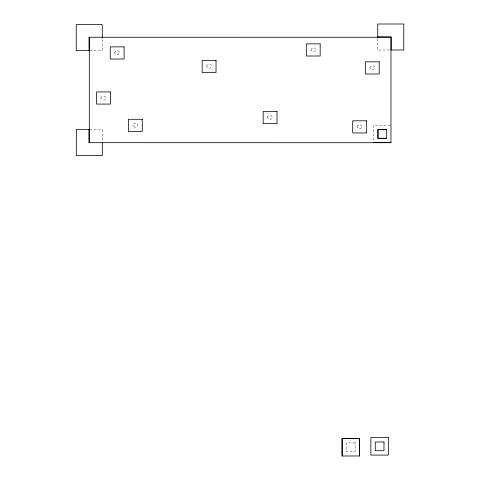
<?xml version="1.0" encoding="UTF-8"?>
<svg xmlns="http://www.w3.org/2000/svg" width="480" height="480" viewBox="0 0 480 480"><rect width="100%" height="100%" fill="white"/><g stroke="black" fill="none" stroke-linecap="round" stroke-linejoin="round"><path stroke-width="0.36" stroke-dasharray="2.4 1.8" d="M389.664 50.004L377.766 50.004L377.766 38.118M89.796 50.64L102.234 50.64L102.234 38.742M390.312 125.148L373.578 125.148L373.578 142.614M89.676 129.528L102.318 129.528L102.318 141.96M134.466 127.014L132.876 125.598A1.68 1.68 0 0 1 132.87 124.572L134.436 123.156A3.09 3.09 0 0 1 136.194 123.15L137.79 124.56A1.68 1.68 0 0 1 137.79 125.592L136.224 127.002A3.09 3.09 0 0 1 134.466 127.014M114.774 52.032L114.702 52.224A1.68 1.68 0 0 0 114.708 53.25L116.304 54.666A3.09 3.09 0 0 0 118.056 54.654L119.622 53.244A1.68 1.68 0 0 0 119.622 52.212L118.026 50.802A3.09 3.09 0 0 0 116.274 50.808L114.774 52.032M100.998 97.398L100.926 97.59A1.68 1.68 0 0 0 100.932 98.616L102.528 100.032A3.09 3.09 0 0 0 104.28 100.02L105.852 98.61A1.68 1.68 0 0 0 105.846 97.578L104.25 96.168A3.09 3.09 0 0 0 102.498 96.174L100.998 97.398M206.898 65.58L206.826 65.766A1.68 1.68 0 0 0 206.826 66.798L208.422 68.208A3.09 3.09 0 0 0 210.18 68.202L211.746 66.786A1.68 1.68 0 0 0 211.746 65.754L210.15 64.344A3.09 3.09 0 0 0 208.392 64.356L206.898 65.58M267.6 116.646L267.528 116.832A1.68 1.68 0 0 0 267.534 117.864L269.13 119.274A3.09 3.09 0 0 0 270.882 119.262L272.454 117.852A1.68 1.68 0 0 0 272.448 116.82L270.852 115.41A3.09 3.09 0 0 0 269.1 115.416L267.6 116.646M311.16 49.224L311.088 49.41A1.68 1.68 0 0 0 311.088 50.442L312.684 51.852A3.09 3.09 0 0 0 314.442 51.846L316.008 50.43A1.68 1.68 0 0 0 316.002 49.398L314.412 47.988A3.09 3.09 0 0 0 312.654 48L311.16 49.224M370.044 67.08L369.972 67.266A1.68 1.68 0 0 0 369.978 68.298L371.574 69.708A3.09 3.09 0 0 0 373.326 69.702L374.898 68.286A1.68 1.68 0 0 0 374.892 67.26L373.296 65.844A3.09 3.09 0 0 0 371.544 65.856L370.044 67.08M357.24 125.982L357.168 126.174A1.68 1.68 0 0 0 357.174 127.2L358.764 128.616A3.09 3.09 0 0 0 360.522 128.604L362.088 127.194A1.68 1.68 0 0 0 362.088 126.162L360.492 124.752A3.09 3.09 0 0 0 358.734 124.758L357.24 125.982M355.14 442.902L346.41 442.902L346.41 451.632L355.14 451.632L355.14 442.902"/><path stroke-width="0.72" d="M377.766 36.84L391.152 36.84L391.152 50.004L403.77 50.004L403.77 24L377.766 24L377.766 37.374M89.604 50.64L76.23 50.64L76.23 24.636L102.234 24.636L102.234 38.01M89.682 129.528L76.308 129.528L76.308 155.532L102.318 155.532L102.318 142.158M386.718 129.696L377.988 129.696L377.988 138.426L386.718 138.426L386.67 129.516L377.94 129.516L377.94 138.246L386.67 138.246M373.578 142.614L391.038 142.614M359.502 456L359.502 438.54L342.042 438.54L342.042 456L359.622 455.97L359.622 438.504L342.162 438.504L342.162 455.97M89.316 37.26L89.316 142.71M89.07 50.64L89.07 37.254L390.966 37.26L390.966 142.71L88.932 142.692L88.932 129.528M320.172 43.866L306.318 43.866L306.318 56.022L320.172 56.022L320.172 43.866M124.092 46.872L110.238 46.872L110.238 59.028L124.092 59.028L124.092 46.872M216.03 60.39L202.176 60.39L202.176 72.546L216.03 72.546L216.03 60.39M379.194 61.83L365.34 61.83L365.34 73.986L379.194 73.986L379.194 61.83M110.412 91.938L96.558 91.938L96.558 104.094L110.412 104.094L110.412 91.938M277.008 111.438L263.154 111.438L263.154 123.594L277.008 123.594L277.008 111.438M142.26 119.286L128.406 119.286L128.406 131.442L142.26 131.442L142.26 119.286M366.552 120.816L352.704 120.816L352.704 132.972L366.552 132.972L366.552 120.816M388.344 437.616L370.884 437.616L370.884 455.076L388.344 455.076L388.344 437.616M383.982 441.984L375.252 441.984L375.252 450.714L383.982 450.714L383.982 441.984"/></g></svg>
